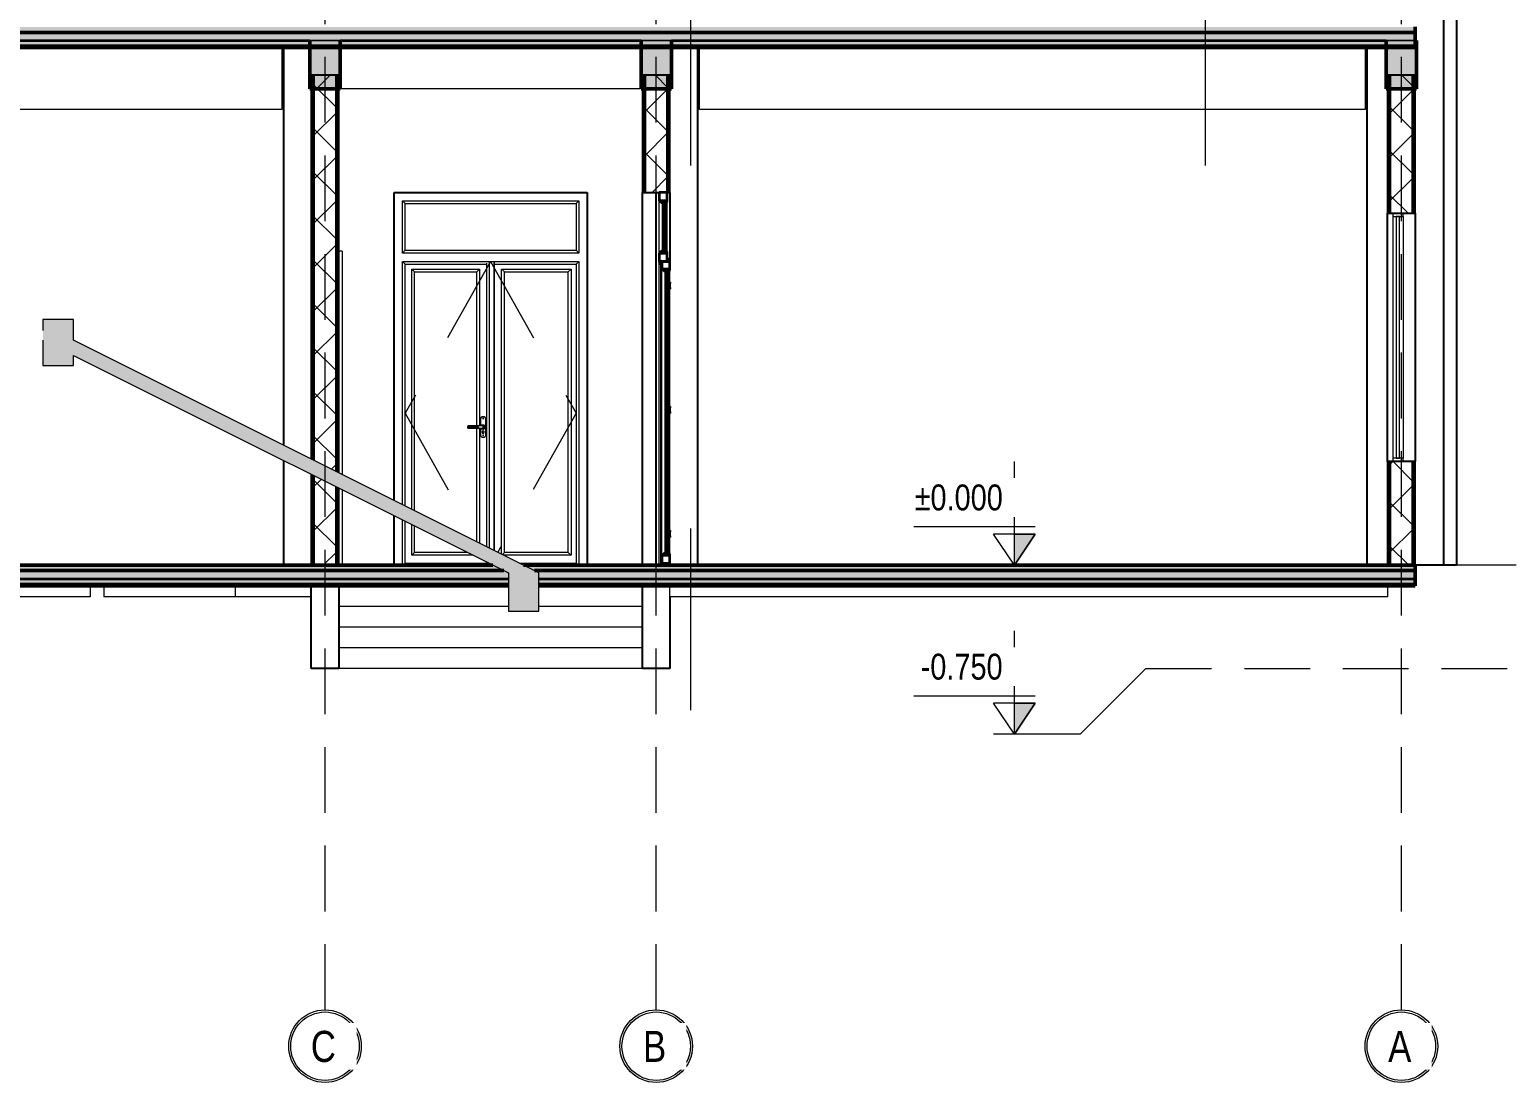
# Model space of a CAD drawing. Header units: millimetres. Extents: x -20510 to 108935, y -243239 to 20306.
# Drawn here: x 55059 to 65783, y -67748 to -60120 of the extents above; entities that cross this region are included whole.
import ezdxf

# ---------------------------------------------------------------- set-up
doc = ezdxf.new("R2010")
doc.units = ezdxf.units.MM
doc.linetypes.add('Centre', pattern=[3175, 635, -476.25, 1587.5, -476.25])
doc.linetypes.add('Hidden', pattern=[714.375, 476.25, -238.125])
for name, color, linetype, lineweight in [('A-DETL', 8, 'Continuous', 9), ('A-DETL-GENF', 8, 'Continuous', 18), ('A-DOOR', 2, 'Continuous', 18), ('A-DOOR-FRAM', 2, 'Continuous', 18), ('A-FLOR', 7, 'Continuous', 9), ('A-FLOR-LEVL', 8, 'Continuous', 9), ('A-FLOR-MCUT', 7, 'Continuous', 50), ('A-FLOR-PATT', 8, 'Continuous', 9), ('A-GLAZ', 4, 'Continuous', 18), ('A-WALL', 7, 'Continuous', 25), ('A-WALL-PATT', 8, 'Continuous', 18), ('G-IMPT', 8, 'Continuous', 9), ('S-BEAM', 7, 'Continuous', 9), ('S-COLS', 7, 'Continuous', 25), ('S-FNDN', 7, 'Continuous', 9), ('S-GRID', 1, 'Continuous', 9), ('S-GRID-IDEN', 1, 'Continuous', 9)]:
    doc.layers.add(name, color=color, linetype=linetype, lineweight=lineweight)
doc.styles.add('Arial', font='arial.ttf', dxfattribs={"width": 0.8, "height": 250})
doc.styles.add('Arial_1', font='arial.ttf', dxfattribs={"width": 0.8, "height": 200})
pattern_1 = [(0, (59370.136, -57999.29), (304.8, 76.2), [25.146, -203.454, 25.146, -203.454, -1219.2]), (0, (59370.136, -57999.29), (304.8, 76.2), [-457.2, 25.146, -432.054, 25.146, -203.454, -533.4]), (0, (59370.136, -57999.29), (304.8, 76.2), [-1143, 25.146, -127.254, 25.146, -355.854]), (120, (59484.436, -57961.19), (-218.39114, 225.86454), [25.146, -203.454, 25.146, -203.454, -1219.2]), (120, (59484.436, -57961.19), (-218.39114, 225.86454), [-457.2, 25.146, -432.054, 25.146, -203.454, -533.4]), (120, (59484.436, -57961.19), (-218.39114, 225.86454), [-1143, 25.146, -127.254, 25.146, -355.854]), (240, (59522.536, -57808.79), (-86.40886, -302.06454), [25.146, -203.454, 25.146, -203.454, -1219.2]), (240, (59522.536, -57808.79), (-86.40886, -302.06454), [-457.2, 25.146, -432.054, 25.146, -203.454, -533.4]), (240, (59522.536, -57808.79), (-86.40886, -302.06454), [-1143, 25.146, -127.254, 25.146, -355.854])]
pattern_2 = [(45, (59370.14, -57999.3), (-159.099, 159.099), []), (135, (59370.14, -57999.3), (-159.099, -159.099), [])]

# ---------------------------------------------------------------- blocks, each defined once
blk = doc.blocks.new('Cua_Chong_Chay_D7_1Canh - D7_1200x2200-2407364-MẶT CẮT 3-3')
at = {"layer": 'A-DOOR-FRAM'}
for p, q in [((-7675, 2275), (-7699, 2275)), ((-7675, 2275), (-7675, 657)), ((-7675, 545), (-7675, 0))]:
    blk.add_line(p, q, dxfattribs=at)
blk = doc.blocks.new('CỬA 2 CÁNH EROWINDOW_có ô chết_ - D2_1400x2200-2413861-MẶT CẮT 3-3')
at = {"layer": 'A-DOOR', "lineweight": 35}
for p, q in [((-5378, 2700), (-5378, 2639)), ((-5320, 2700), (-5378, 2700)), ((-5320, 2639), (-5320, 2700)), ((-5352, 2639), (-5378, 2639)), ((-5378, 2639), (-5352, 2619)), ((-5378, 2639), (-5320, 2639)), ((-5352, 2619), (-5352, 2639)), ((-5340, 2639), (-5352, 2639)), ((-5352, 2639), (-5352, 2261)), ((-5320, 2639), (-5340, 2639)), ((-5340, 2639), (-5340, 2619)), ((-5340, 2261), (-5340, 2639)), ((-5340, 2619), (-5330, 2619)), ((-5330, 2619), (-5320, 2629)), ((-5320, 2629), (-5320, 2639)), ((-5352, 2281), (-5378, 2261)), ((-5378, 2261), (-5352, 2261)), ((-5378, 2261), (-5378, 2200)), ((-5320, 2261), (-5378, 2261)), ((-5352, 2261), (-5352, 2281)), ((-5352, 2261), (-5340, 2261)), ((-5330, 2281), (-5340, 2281)), ((-5340, 2281), (-5340, 2261)), ((-5340, 2261), (-5320, 2261)), ((-5320, 2271), (-5330, 2281)), ((-5320, 2261), (-5320, 2271)), ((-5320, 2200), (-5320, 2261)), ((-5358, 2200), (-5378, 2200)), ((-5378, 2200), (-5366, 2180)), ((-5378, 2200), (-5320, 2200)), ((-5366, 2180), (-5358, 2180)), ((-5358, 2180), (-5358, 2200)), ((-5358, 2200), (-5358, 2144)), ((-5300, 2200), (-5358, 2200)), ((-5310, 2220), (-5320, 2220)), ((-5320, 2220), (-5320, 2200)), ((-5320, 2200), (-5300, 2200)), ((-5300, 2210), (-5310, 2220)), ((-5300, 2200), (-5300, 2210)), ((-5300, 2144), (-5300, 2200)), ((-5332, 2144), (-5358, 2144)), ((-5358, 2144), (-5332, 2124)), ((-5358, 2144), (-5300, 2144)), ((-5332, 2124), (-5332, 2144)), ((-5320, 2144), (-5332, 2144)), ((-5332, 2144), (-5332, 71)), ((-5300, 2144), (-5320, 2144)), ((-5320, 2144), (-5320, 2124)), ((-5320, 71), (-5320, 2144)), ((-5320, 2124), (-5310, 2124)), ((-5310, 2124), (-5300, 2134)), ((-5300, 2134), (-5300, 2144)), ((-5332, 91), (-5358, 71)), ((-5358, 71), (-5332, 71)), ((-5358, 71), (-5358, 15)), ((-5300, 71), (-5358, 71)), ((-5358, 15), (-5300, 15)), ((-5332, 71), (-5332, 91)), ((-5332, 71), (-5320, 71)), ((-5310, 91), (-5320, 91)), ((-5320, 91), (-5320, 71)), ((-5320, 71), (-5300, 71)), ((-5300, 81), (-5310, 91)), ((-5300, 71), (-5300, 81)), ((-5300, 15), (-5300, 71))]:
    blk.add_line(p, q, dxfattribs=at)
at = {"layer": 'A-DOOR'}
for p, q in [((-5378, 2261), (-5378, 2639)), ((-5378, 2261), (-5378, 2639)), ((-5330, 2281), (-5330, 2619)), ((-5320, 2271), (-5320, 2629)), ((-5378, 0), (-5378, 2200)), ((-5378, 0), (-5378, 2200)), ((-5366, 0), (-5366, 2180)), ((-5358, 71), (-5358, 2144)), ((-5358, 71), (-5358, 2144)), ((-5310, 91), (-5310, 2124)), ((-5300, 81), (-5300, 2134)), ((-5297, 2050), (-5300, 2050)), ((-5297, 2050), (-5300, 2050)), ((-5297, 2050), (-5297, 2040)), ((-5297, 2012), (-5297, 2040)), ((-5300, 2002), (-5297, 2002)), ((-5300, 2002), (-5297, 2002)), ((-5297, 2012), (-5297, 2002)), ((-5297, 1150), (-5300, 1150)), ((-5297, 1150), (-5300, 1150)), ((-5300, 1102), (-5297, 1102)), ((-5300, 1102), (-5297, 1102)), ((-5297, 1150), (-5297, 1140)), ((-5297, 1112), (-5297, 1140)), ((-5297, 1112), (-5297, 1102)), ((-5297, 250), (-5300, 250)), ((-5297, 250), (-5300, 250)), ((-5297, 250), (-5297, 240)), ((-5297, 212), (-5297, 240)), ((-5300, 202), (-5297, 202)), ((-5300, 202), (-5297, 202)), ((-5297, 212), (-5297, 202)), ((-5358, 0), (-5358, 15)), ((-5320, 15), (-5320, 0))]:
    blk.add_line(p, q, dxfattribs=at)
blk = doc.blocks.new('CUA SO 2 CANH NHOM KINH O O THOANG - S1_1500x1800-2404851-MẶT CẮT 3-3')
at = {"layer": 'A-GLAZ'}
for p, q in [((13, 2550), (-63, 2550)), ((-63, 2550), (-63, 2525)), ((-63, 2525), (13, 2525)), ((-12.5, 2525), (-37.5, 2525)), ((-37.5, 2525), (-37.5, 775)), ((-12.5, 775), (-12.5, 2525)), ((13, 2525), (13, 2550)), ((13, 775), (-63, 775)), ((-63, 775), (-63, 750)), ((-37.5, 775), (-12.5, 775)), ((13, 750), (13, 775)), ((-63, 750), (13, 750))]:
    blk.add_line(p, q, dxfattribs=at)
at = {"layer": 'A-GLAZ', "lineweight": 18}
for p, q in [((-63, 2525), (-63, 775)), ((13, 2525), (13, 775))]:
    blk.add_line(p, q, dxfattribs=at)
blk = doc.blocks.new('M_Concrete-Rectangular-Column - COT250X350-2391829-MẶT CẮT 3-3')
at = {"layer": 'S-COLS'}
blk.add_line((-250, 3750), (-250, 0), dxfattribs=at)
blk = doc.blocks.new('M_Concrete-Rectangular-Column - COT250X400-2391830-MẶT CẮT 3-3')
at = {"layer": 'S-COLS'}
blk.add_line((-5100, 3750), (-5100, 0), dxfattribs=at)
blk = doc.blocks.new('M_Concrete-Rectangular-Column - COT250X400-V1-MẶT CẮT 3-3')
at = {"layer": 'S-COLS'}
for p, q in [((-8100, 3750), (-8100, 870)), ((-8100, 758), (-8100, 0))]:
    blk.add_line(p, q, dxfattribs=at)
blk = doc.blocks.new('Mat_Tien_3dsMax - Sync_3dsMax_To_Revit-2401403-MẶT CẮT 3-3')
at = {"layer": 'G-IMPT'}
for p, q in [((-6600, -750), (-6600, -750)), ((-6600, -750), (-6600, -750)), ((-6600, -750), (-6600, -750)), ((-6600, -750), (-6600, -750)), ((-6600, -750), (-6600, -750)), ((-6600, -750), (-6600, -750)), ((-6600, -750), (-6600, -750)), ((-6600, -750), (-6600, -750)), ((-6599, -750), (-6598, -750)), ((-6598, -750), (-6599, -750)), ((-6599, -750), (-6598, -750)), ((-6598, -750), (-6599, -750)), ((-6597, -750), (-6598, -750)), ((-6597, -750), (-6598, -750)), ((-6597, -750), (-6598, -750)), ((-6597, -750), (-6598, -750)), ((-6596, -750), (-6596, -750)), ((-6596, -750), (-6596, -750)), ((-6596, -750), (-6596, -750)), ((-6596, -750), (-6596, -750)), ((-6596, -750), (-6596, -750)), ((-6596, -750), (-6596, -750)), ((-6596, -750), (-6596, -750)), ((-6596, -750), (-6596, -750))]:
    blk.add_line(p, q, dxfattribs=at)
blk = doc.blocks.new('Mat_Tien_3dsMax - Mat_Tien_3dsMax-2387879-MẶT CẮT 3-3')
blk.add_blockref('Mat_Tien_3dsMax - Sync_3dsMax_To_Revit-2401403-MẶT CẮT 3-3', (0, 0))
blk = doc.blocks.new('CỬA 2 CÁNH EROWINDOW_có ô chết_ - D2_1400x2200-2361183-MẶT CẮT 3-3')
at = {"layer": 'A-DOOR'}
for p, q in [((-7239, 2639), (-5961, 2639)), ((-7239, 2639), (-7219, 2619)), ((-7239, 2261), (-7239, 2639)), ((-7239, 2639), (-5961, 2639)), ((-7239, 2261), (-7239, 2639)), ((-7219, 2619), (-5981, 2619)), ((-7219, 2281), (-7219, 2619)), ((-5961, 2639), (-5981, 2619)), ((-5981, 2619), (-5981, 2281)), ((-5961, 2639), (-5961, 2261)), ((-5961, 2639), (-5961, 2261)), ((-7239, 2261), (-7219, 2281)), ((-5961, 2261), (-7239, 2261)), ((-5961, 2261), (-7239, 2261)), ((-7219, 2281), (-5981, 2281)), ((-5981, 2281), (-5961, 2261)), ((-7239, 2200), (-5961, 2200)), ((-7239, 2200), (-7219, 2180)), ((-7239, 439), (-7239, 2200)), ((-7239, 2200), (-5961, 2200)), ((-7239, 439), (-7239, 2200)), ((-7219, 2180), (-6628, 2180)), ((-7219, 429), (-7219, 2180)), ((-6628, 133), (-6628, 2187)), ((-6609, 2200), (-6573, 2200)), ((-6609, 124), (-6609, 2200)), ((-6573, 106), (-6573, 2200)), ((-6571, 105), (-6571, 2198)), ((-6571, 2180), (-5981, 2180)), ((-5961, 2200), (-5981, 2180)), ((-5981, 2180), (-5981, 0)), ((-5961, 2200), (-5961, 0)), ((-5961, 2200), (-5961, 0)), ((-7171, 2144), (-6680, 2144)), ((-7171, 2144), (-7151, 2124)), ((-7171, 405), (-7171, 2144)), ((-7171, 405), (-7171, 2144)), ((-7171, 2144), (-6680, 2144)), ((-7151, 395), (-7151, 2124)), ((-7151, 2124), (-6700, 2124)), ((-6700, 2124), (-6680, 2144)), ((-6700, 1008), (-6700, 2124)), ((-6680, 2144), (-6680, 1013)), ((-6680, 2144), (-6680, 1013)), ((-6520, 2144), (-6017, 2144)), ((-6520, 2144), (-6500, 2124)), ((-6520, 79), (-6520, 2144)), ((-6520, 2144), (-6017, 2144)), ((-6520, 79), (-6520, 2144)), ((-6500, 91), (-6500, 2124)), ((-6500, 2124), (-6037, 2124)), ((-6037, 2124), (-6017, 2144)), ((-6037, 91), (-6037, 2124)), ((-6017, 2144), (-6017, 71)), ((-6017, 2144), (-6017, 71)), ((-6690, 1008), (-6760, 1008)), ((-6689, 1004), (-6760, 1004)), ((-6760, 996), (-6689, 996)), ((-6760, 992), (-6690, 992)), ((-6700, 170), (-6700, 992)), ((-6680, 1013), (-6690, 1008)), ((-6690, 992), (-6680, 987)), ((-6679, 1009), (-6689, 1004)), ((-6689, 996), (-6679, 991)), ((-6654, 1013), (-6680, 1013)), ((-6680, 987), (-6654, 987)), ((-6680, 987), (-6680, 160)), ((-6680, 987), (-6680, 160)), ((-6654, 1009), (-6679, 1009)), ((-6679, 991), (-6654, 991)), ((-6674, 1055), (-6674, 1013)), ((-6674, 987), (-6674, 945)), ((-6659, 960), (-6659, 971)), ((-6657, 973), (-6652, 973)), ((-6650, 971), (-6650, 960)), ((-6634, 945), (-6634, 1055)), ((-6657, 953), (-6657, 958)), ((-6657, 958), (-6657, 953)), ((-6652, 958), (-6652, 953)), ((-6652, 953), (-6652, 958)), ((-7239, 0), (-7239, 327)), ((-7239, 0), (-7239, 327)), ((-7219, 0), (-7219, 317)), ((-7171, 71), (-7171, 293)), ((-7171, 71), (-7171, 293)), ((-7151, 91), (-7151, 283)), ((-7219, 15), (-6628, 15)), ((-7171, 71), (-7151, 91)), ((-6727, 71), (-7171, 71)), ((-6727, 71), (-7171, 71)), ((-6767, 91), (-7151, 91)), ((-6628, 15), (-6628, 22)), ((-6615, 15), (-6628, 15)), ((-6514, 77), (-6500, 91)), ((-6017, 71), (-6503, 71)), ((-6017, 71), (-6503, 71)), ((-6037, 91), (-6500, 91)), ((-6391, 15), (-5981, 15)), ((-6017, 71), (-6037, 91))]:
    blk.add_line(p, q, dxfattribs=at)
at = {"layer": 'A-DOOR', "linetype": 'Centre', "lineweight": 18}
for p, q in [((-6600, 2200), (-7219, 1100)), ((-6600, 2200), (-5981, 1100)), ((-7219, 1100), (-6694, 166)), ((-5981, 1100), (-6548, 93)), ((-6606, 11), (-6600, 0)), ((-6597, 6), (-6600, 0))]:
    blk.add_line(p, q, dxfattribs=at)
at = {"layer": 'A-DOOR', "flags": 128}
for points in [[(-6760, 1008), (-6760, 1008), (-6761, 1008), (-6761, 1008), (-6761, 1008), (-6762, 1008), (-6762, 1008), (-6762, 1008), (-6763, 1008), (-6763, 1007), (-6763, 1007), (-6763, 1007), (-6764, 1007), (-6764, 1007), (-6764, 1007), (-6765, 1007), (-6765, 1006), (-6765, 1006), (-6765, 1006), (-6766, 1006), (-6766, 1006), (-6766, 1005), (-6766, 1005), (-6766, 1005), (-6767, 1005), (-6767, 1004), (-6767, 1004), (-6767, 1004), (-6767, 1003), (-6767, 1003), (-6768, 1003), (-6768, 1003), (-6768, 1002), (-6768, 1002), (-6768, 1002), (-6768, 1001), (-6768, 1001), (-6768, 1001), (-6768, 1000), (-6768, 1000), (-6768, 1000), (-6768, 999), (-6768, 999), (-6768, 999), (-6768, 998), (-6768, 998), (-6768, 998), (-6768, 998), (-6768, 997), (-6767, 997), (-6767, 997), (-6767, 996), (-6767, 996), (-6767, 996), (-6767, 996), (-6767, 995), (-6766, 995), (-6766, 995), (-6766, 995), (-6766, 994), (-6765, 994), (-6765, 994), (-6765, 994), (-6765, 993), (-6764, 993), (-6764, 993), (-6764, 993), (-6764, 993), (-6763, 993), (-6763, 993), (-6763, 992), (-6762, 992), (-6762, 992), (-6762, 992), (-6762, 992), (-6761, 992), (-6761, 992), (-6761, 992), (-6760, 992), (-6760, 992)], [(-6654, 987), (-6654, 987), (-6653, 987), (-6653, 987), (-6652, 987), (-6651, 987), (-6651, 987), (-6650, 988), (-6650, 988), (-6650, 988), (-6649, 988), (-6649, 988), (-6648, 988), (-6648, 989), (-6647, 989), (-6647, 989), (-6646, 990), (-6646, 990), (-6646, 990), (-6645, 991), (-6645, 991), (-6644, 991), (-6644, 992), (-6644, 992), (-6643, 993), (-6643, 993), (-6643, 993), (-6643, 994), (-6642, 994), (-6642, 995), (-6642, 995), (-6642, 996), (-6642, 996), (-6641, 997), (-6641, 997), (-6641, 998), (-6641, 998), (-6641, 999), (-6641, 999), (-6641, 1000), (-6641, 1000), (-6641, 1001), (-6641, 1001), (-6641, 1002), (-6641, 1002), (-6641, 1003), (-6642, 1003), (-6642, 1004), (-6642, 1004), (-6642, 1005), (-6642, 1005), (-6642, 1006), (-6643, 1006), (-6643, 1007), (-6643, 1007), (-6644, 1008), (-6644, 1008), (-6644, 1008), (-6645, 1009), (-6645, 1009), (-6645, 1010), (-6646, 1010), (-6646, 1010), (-6647, 1011), (-6647, 1011), (-6647, 1011), (-6648, 1011), (-6648, 1012), (-6649, 1012), (-6649, 1012), (-6650, 1012), (-6650, 1012), (-6651, 1013), (-6651, 1013), (-6652, 1013), (-6652, 1013), (-6653, 1013), (-6653, 1013), (-6654, 1013), (-6654, 1013)]]:
    blk.add_lwpolyline(points, dxfattribs=at)
at = {"layer": 'A-DOOR'}
for centre, radius, start, end in [((-6654, 1055), 20, 0, 180), ((-6760, 1000), 3.66, 90, 270), ((-6654, 1000), 15, 0, 120.3216), ((-6654, 1000), 15, 239.6784, 0), ((-6654, 1000), 15, 105, 110.0431), ((-6654, 1000), 15, 249.9569, 255), ((-6657, 971), 2.04, 90, 180), ((-6654, 1063), 3, 0, 180), ((-6654, 1063), 3, 180, 0), ((-6654, 1000), 3.02, 0, 180), ((-6654, 1000), 3.02, 135, 150), ((-6654, 1000), 3.02, 180, 0), ((-6654, 1000), 3.02, 210, 225), ((-6654, 1000), 15, 90, 95.2302), ((-6654, 1000), 15, 264.7698, 270), ((-6654, 1000), 8.66, 270, 90), ((-6654, 1000), 15, 75, 80.3895), ((-6654, 1000), 15, 279.6105, 285), ((-6652, 971), 2.04, 0, 90), ((-6654, 1000), 15, 60, 65.5028), ((-6654, 1000), 15, 294.4972, 300), ((-6654, 1000), 15, 45, 50.5307), ((-6654, 1000), 15, 309.4693, 315), ((-6654, 945), 20, 180, 360), ((-6657, 960), 1.99, 180, 268.9596), ((-6657, 960), 1.99, 224.4798, 268.9596), ((-6654, 953), 2.5, 180, 0), ((-6654, 938), 3, 0, 180), ((-6654, 938), 3, 180, 0), ((-6652, 960), 1.99, 271.0404, 0), ((-6652, 960), 1.99, 271.0404, 315.5202)]:
    blk.add_arc(centre, radius, start, end, dxfattribs=at)
for points in [[(-6689, 1004), (-6689, 1004), (-6689, 1005), (-6689, 1006), (-6690, 1008), (-6690, 1008), (-6690, 1008)], [(-6689, 996), (-6689, 996), (-6689, 995), (-6689, 994), (-6690, 992), (-6690, 992), (-6690, 992)], [(-6679, 1009), (-6679, 1009), (-6679, 1010), (-6679, 1011), (-6680, 1013), (-6680, 1013), (-6680, 1013)], [(-6679, 991), (-6679, 991), (-6679, 990), (-6679, 989), (-6680, 987), (-6680, 987), (-6680, 987)]]:
    blk.add_open_spline(points, degree=3, knots=[0, 0, 0, 0, 0.166667, 0.333333, 0.666667, 1, 1, 1, 1], dxfattribs=at)
blk = doc.blocks.new('Level - _-000-1742762-MẶT CẮT 3-3')
at = {"layer": 'A-FLOR-LEVL'}
blk.add_hatch(color=256, dxfattribs=at).paths.add_polyline_path([(15834, 225), (15834, 0), (15684, 225)])
for p, q in [((15834, 0), (15834, 750)), ((15684, 277), (16563, 277)), ((15834, 0), (15684, 225)), ((15684, 225), (15984, 225)), ((15834, 225), (15684, 225)), ((15684, 225), (15834, 0)), ((15834, 0), (15984, 225)), ((15834, 0), (15834, 225)), ((15684, 0), (15984, 0))]:
    blk.add_line(p, q, dxfattribs=at)
blk = doc.blocks.new('Level - 000_-1742766-MẶT CẮT 3-3')
at = {"layer": 'A-FLOR-LEVL'}
blk.add_hatch(color=256, dxfattribs=at).paths.add_polyline_path([(15834, 4125), (15834, 3900), (15684, 4125)])
for p, q in [((15834, 3900), (15834, 4650)), ((15684, 4177), (16563, 4177)), ((15834, 3900), (15684, 4125)), ((15684, 4125), (15984, 4125)), ((15834, 4125), (15684, 4125)), ((15684, 4125), (15834, 3900)), ((15834, 3900), (15984, 4125)), ((15834, 3900), (15834, 4125)), ((15684, 3900), (15984, 3900))]:
    blk.add_line(p, q, dxfattribs=at)
blk = doc.blocks.new('Grid - TRUC  D1-102336-MẶT CẮT 3-3')
at = {"layer": 'S-GRID-IDEN'}
for radius in [263, 248]:
    blk.add_circle((0, -3486), radius, dxfattribs=at)

msp = doc.modelspace()

# ---------------------------------------------------------------- hatches: boundary and pattern name
at = {"layer": 'A-DETL-GENF'}
msp.add_hatch(color=7, dxfattribs=at).paths.add_polyline_path([(58529, -64335), (58749, -64335), (58749, -64055), (55377.2, -62369.1), (55377.2, -62220), (55156, -62220), (55156, -62555), (55377.2, -62555), (55377.2, -62480.9), (58529, -64056.8), (58529, -64245.1)])
at = {"layer": 'A-FLOR-PATT'}
for points in [[(64937.3, -60140), (65100.4, -60140), (65100.4, -60100), (50000, -60100), (50000, -60140), (64773.6, -60140)], [(54704, -60240), (65100.4, -60240), (65100.4, -60140), (50000, -60140), (50000, -60240), (54622.2, -60240)]]:
    msp.add_hatch(color=256, dxfattribs=at).paths.add_polyline_path(points)
at = {"layer": 'A-FLOR-PATT', "lineweight": 18}
msp.add_hatch(color=256, dxfattribs=at).paths.add_polyline_path([(65100.4, -60250), (65100.4, -60240), (50000, -60240), (50000, -60250), (64937.3, -60250)])
at = {"layer": 'A-FLOR-PATT'}
h = msp.add_hatch(color=256, dxfattribs=at)
h.paths.add_polyline_path([(65100.4, -64040), (65100.4, -64000), (58639, -64000), (58719, -64040), (64773.6, -64040)])
h.paths.add_polyline_path([(51347.5, -64040), (53207.2, -64040), (53207.2, -64000), (50000, -64000), (50000, -64040)])
h.paths.add_polyline_path([(53427.2, -64040), (58495.4, -64040), (58415.4, -64000), (53427.2, -64000)])
h = msp.add_hatch(color=256, dxfattribs=at)
h.paths.add_polyline_path([(64773.6, -64140), (65100.4, -64140), (65100.4, -64040), (58719, -64040), (58749, -64055), (58749, -64140), (64446.1, -64140)])
h.paths.add_polyline_path([(51347.5, -64140), (53207.2, -64140), (53207.2, -64040), (50000, -64040), (50000, -64140)])
h.paths.add_polyline_path([(53427.2, -64140), (58529, -64140), (58529, -64056.8), (58495.4, -64040), (53427.2, -64040)])
at = {"layer": 'A-FLOR-PATT', "lineweight": 18}
h = msp.add_hatch(color=256, dxfattribs=at)
h.paths.add_polyline_path([(65100.4, -64150), (65100.4, -64140), (58749, -64140), (58749, -64150), (64773.6, -64150)])
h.paths.add_polyline_path([(50000, -64150), (53207.2, -64150), (53207.2, -64140), (50000, -64140)])
h.paths.add_polyline_path([(53427.2, -64150), (58529, -64150), (58529, -64140), (53427.2, -64140)])
at = {"layer": 'A-WALL-PATT', "lineweight": 18}
h = msp.add_hatch(dxfattribs=at)
h.set_pattern_fill('FP_1', color=256, style=0, pattern_type=2)
h.set_pattern_definition(pattern_1)
h.paths.add_polyline_path([(57115, -64000), (57115, -63349.8), (57100, -63342.3), (57100, -64000)])
h.paths.add_polyline_path([(57115, -63238), (57115, -60450), (57100, -60450), (57100, -63230.5)])
h = msp.add_hatch(dxfattribs=at)
h.set_pattern_fill('FP_2', color=256, style=0, pattern_type=2)
h.set_pattern_definition(pattern_2)
h.paths.add_polyline_path([(57115, -64000), (57285, -64000), (57285, -63434.8), (57115, -63349.8), (57115, -63980.3)])
h.paths.add_polyline_path([(57285, -63323), (57285, -60450), (57115, -60450), (57115, -63238), (57241.9, -63301.4)])
h = msp.add_hatch(dxfattribs=at)
h.set_pattern_fill('FP_1', color=256, style=0, pattern_type=2)
h.set_pattern_definition(pattern_1)
h.paths.add_polyline_path([(57300, -64000), (57300, -63442.3), (57285, -63434.8), (57285, -64000)])
h.paths.add_polyline_path([(57300, -63330.5), (57300, -60450), (57285, -60450), (57285, -63323)])
h = msp.add_hatch(dxfattribs=at)
h.set_pattern_fill('FP_1', color=256, style=0, pattern_type=2)
h.set_pattern_definition(pattern_1)
h.paths.add_polyline_path([(59500, -61300), (59515, -61300), (59515, -60450), (59500, -60450), (59500, -61068.3)])
h = msp.add_hatch(dxfattribs=at)
h.set_pattern_fill('FP_2', color=256, style=0, pattern_type=2)
h.set_pattern_definition(pattern_2)
h.paths.add_polyline_path([(59534.1, -61300), (59685, -61300), (59685, -60450), (59515, -60450), (59515, -61300)])
h = msp.add_hatch(dxfattribs=at)
h.set_pattern_fill('FP_1', color=256, style=0, pattern_type=2)
h.set_pattern_definition(pattern_1)
h.paths.add_polyline_path([(59685, -61300), (59700, -61300), (59700, -60450), (59685, -60450), (59685, -61068.3)])
h = msp.add_hatch(dxfattribs=at)
h.set_pattern_fill('FP_1', color=256, style=0, pattern_type=2)
h.set_pattern_definition(pattern_1)
h.paths.add_polyline_path([(64915, -64000), (64915, -63250), (64900, -63250), (64900, -64000)])
h.paths.add_polyline_path([(64915, -61450), (64915, -60450), (64900, -60450), (64900, -61450)])
h = msp.add_hatch(dxfattribs=at)
h.set_pattern_fill('FP_2', color=256, style=0, pattern_type=2)
h.set_pattern_definition(pattern_2)
h.paths.add_polyline_path([(65085, -64000), (65085, -63250), (64915, -63250), (64915, -64000)])
h.paths.add_polyline_path([(65085, -61450), (65085, -60450), (64915, -60450), (64915, -61450), (65019.2, -61450)])
h = msp.add_hatch(dxfattribs=at)
h.set_pattern_fill('FP_1', color=256, style=0, pattern_type=2)
h.set_pattern_definition(pattern_1)
h.paths.add_polyline_path([(65100, -64000), (65100, -63250), (65085, -63250), (65085, -64000)])
h.paths.add_polyline_path([(65100, -61450), (65100, -60450), (65085, -60450), (65085, -61450)])
at = {"layer": 'S-BEAM'}
for points in [[(57310, -60550), (57310, -60200), (57090, -60200), (57090, -60550), (57241.9, -60550)], [(59490, -60550), (59710, -60550), (59710, -60200), (59490, -60200), (59490, -60538.9)], [(64890, -60550), (65110, -60550), (65110, -60200), (64890, -60200), (64890, -60538.9)]]:
    msp.add_hatch(color=256, dxfattribs=at).paths.add_polyline_path(points)

# ---------------------------------------------------------------- linework, layer by layer
at = {"layer": 'A-DETL'}
for p, q in [((59848.6, -60048.9), (59848.6, -61103.8)), ((63577.7, -60048.9), (63577.7, -61103.8)), ((55377.2, -62220), (55156, -62220)), ((55156, -62220), (55156, -62300)), ((55377.2, -62369.1), (55377.2, -62220)), ((55156, -62371.2), (55156, -62555)), ((58749, -64055), (55377.2, -62369.1)), ((55377.2, -62555), (55377.2, -62480.9)), ((55377.2, -62480.9), (58529, -64056.8)), ((55156, -62555), (55377.2, -62555)), ((59848.6, -63734.2), (59848.6, -65051.4)), ((58529, -64056.8), (58529, -64335)), ((58749, -64335), (58749, -64055)), ((58529, -64335), (58749, -64335))]:
    msp.add_line(p, q, dxfattribs=at)
at = {"layer": 'A-FLOR', "color": 250, "lineweight": 50}
for p, q in [((65100.4, -60250), (65100.4, -60100)), ((50000, -60250), (65100.4, -60250)), ((58415.4, -64000), (53427.2, -64000)), ((65100.4, -64000), (58639, -64000)), ((65100.4, -64150), (65100.4, -64000)), ((53427.2, -64150), (58529, -64150)), ((58749, -64150), (65100.4, -64150))]:
    msp.add_line(p, q, dxfattribs=at)
at = {"layer": 'A-FLOR'}
for p, q in [((55498.3, -64230), (53427.2, -64230)), ((55498.3, -64150), (55498.3, -64230)), ((55598.3, -64150), (55598.3, -64230)), ((57097.4, -64230), (55598.3, -64230)), ((56548.3, -64150), (56548.3, -64230)), ((57097.4, -64150), (57097.4, -64230)), ((59699.1, -64230), (59699.1, -64150)), ((64898.3, -64230), (59699.1, -64230)), ((64898.3, -64150), (64898.3, -64230)), ((58529, -64300), (57300, -64300)), ((59500, -64300), (58749, -64300)), ((59500, -64450), (57300, -64450)), ((59500, -64600), (57300, -64600)), ((59500, -64750), (57300, -64750))]:
    msp.add_line(p, q, dxfattribs=at)
at = {"layer": 'A-FLOR-LEVL', "linetype": 'Hidden'}
for p, q in [((80834.3, -64000), (62195.1, -64000)), ((63147.6, -64750), (79881.8, -64750))]:
    msp.add_line(p, q, dxfattribs=at)
at = {"layer": 'A-FLOR-LEVL'}
for p, q in [((63147.6, -64750), (62671.3, -65226.2)), ((62671.3, -65226.2), (62195.1, -65226.2))]:
    msp.add_line(p, q, dxfattribs=at)
at = {"layer": 'A-FLOR-MCUT'}
for p, q in [((65100.4, -60140), (50000, -60140)), ((65100.4, -60240), (50000, -60240)), ((58495.4, -64040), (53427.2, -64040)), ((65100.4, -64040), (58719, -64040)), ((58529, -64140), (53427.2, -64140)), ((65100.4, -64140), (58749, -64140))]:
    msp.add_line(p, q, dxfattribs=at)
at = {"layer": 'A-WALL'}
for p, q in [((65306, -51400), (65306, -64000)), ((65400, -51400), (65400, -64000)), ((57312.7, -60450), (57310, -60450)), ((59490, -60450), (59487.3, -60450)), ((56900, -60600), (56887.3, -60600)), ((57300.9, -60600), (57300, -60600)), ((57300.9, -63330.9), (57300.9, -60600)), ((59912.7, -60600), (59900, -60600)), ((64750, -60600), (64737.3, -60600)), ((57700, -63530.5), (57700, -61300)), ((57700, -61300), (59100, -61300)), ((59100, -61300), (59100, -64000)), ((59500, -64000), (59500, -61300)), ((59600, -64000), (59600, -61300)), ((59700, -61300), (59700, -61790)), ((64900, -63250), (64900, -61450)), ((65100, -61450), (65100, -63250)), ((57300.9, -64000), (57300.9, -63442.8)), ((57700, -64000), (57700, -63642.3)), ((59700, -63985), (59700, -64000)), ((65400, -64000), (65101.1, -64000)), ((57100, -64750), (57100, -64150)), ((57300, -64150), (57300, -64750)), ((59500, -64750), (59500, -64150)), ((59700, -64230), (59700, -64750)), ((57300, -64750), (57100, -64750)), ((59700, -64750), (59500, -64750))]:
    msp.add_line(p, q, dxfattribs=at)
at = {"layer": 'A-WALL', "lineweight": 25}
for p, q in [((57300, -60450), (57100, -60450)), ((57100, -60450), (57100, -63230.5)), ((57300, -63330.5), (57300, -60450)), ((59700, -60450), (59500, -60450)), ((59500, -60450), (59500, -61300)), ((59700, -61300), (59700, -60450)), ((65100, -60450), (64900, -60450)), ((64900, -60450), (64900, -61450)), ((65100, -61450), (65100, -60450)), ((59500, -61300), (59700, -61300)), ((64900, -61450), (65100, -61450)), ((65100, -63250), (64900, -63250)), ((64900, -63250), (64900, -64000)), ((65100, -64000), (65100, -63250)), ((57100, -63342.3), (57100, -64000)), ((57300, -64000), (57300, -63442.3))]:
    msp.add_line(p, q, dxfattribs=at)
at = {"layer": 'A-WALL', "lineweight": 50}
for p, q in [((57115, -60450), (57115, -63238)), ((57285, -60450), (57285, -63323)), ((59515, -60450), (59515, -61300)), ((59685, -60450), (59685, -61300)), ((64915, -60450), (64915, -61450)), ((65085, -60450), (65085, -61450)), ((64915, -63250), (64915, -64000)), ((65085, -63250), (65085, -64000)), ((57115, -63349.8), (57115, -64000)), ((57285, -63434.8), (57285, -64000))]:
    msp.add_line(p, q, dxfattribs=at)
at = {"layer": 'S-BEAM'}
for p, q in [((56887.3, -60250), (56887.3, -60700)), ((57310, -60200), (57090, -60200)), ((57312.7, -60550), (57312.7, -60250)), ((59487.3, -60250), (59487.3, -60550)), ((59710, -60200), (59490, -60200)), ((59912.7, -60700), (59912.7, -60250)), ((64737.3, -60250), (64737.3, -60700)), ((65100, -60200), (64890, -60200)), ((59487.3, -60550), (57312.7, -60550)), ((56887.3, -60700), (54455, -60700)), ((64737.3, -60700), (59912.7, -60700))]:
    msp.add_line(p, q, dxfattribs=at)
at = {"layer": 'S-BEAM', "lineweight": 50}
for p, q in [((57090, -60200), (57090, -60550)), ((57310, -60550), (57310, -60200)), ((59490, -60200), (59490, -60550)), ((59710, -60550), (59710, -60200)), ((64890, -60200), (64890, -60550)), ((65110, -60200), (65100, -60200)), ((65110, -60550), (65110, -60200)), ((57090, -60550), (57310, -60550)), ((59490, -60550), (59710, -60550)), ((64890, -60550), (65110, -60550))]:
    msp.add_line(p, q, dxfattribs=at)
at = {"layer": 'S-FNDN', "lineweight": 35}
for p, q in [((65100, -60200), (65100, -60100)), ((54900, -60200), (57090, -60200)), ((57310, -60200), (59490, -60200)), ((59710, -60200), (64890, -60200)), ((53427.2, -64100), (58529, -64100)), ((58749, -64100), (65100.4, -64100))]:
    msp.add_line(p, q, dxfattribs=at)
at = {"layer": 'S-FNDN'}
for p, q in [((57090, -60200), (57310, -60200)), ((59490, -60200), (59710, -60200)), ((64890, -60200), (65100, -60200))]:
    msp.add_line(p, q, dxfattribs=at)
at = {"layer": 'S-GRID', "linetype": 'Hidden'}
for p, q in [((57200, -67223.2), (57200, -46442.8)), ((59600, -67223.2), (59600, -46442.8)), ((65000, -67223.2), (65000, -46442.8))]:
    msp.add_line(p, q, dxfattribs=at)

# ---------------------------------------------------------------- block references
at = {"layer": 'A-DOOR'}
for name in ['CỬA 2 CÁNH EROWINDOW_có ô chết_ - D2_1400x2200-2413861-MẶT CẮT 3-3', 'CỬA 2 CÁNH EROWINDOW_có ô chết_ - D2_1400x2200-2361183-MẶT CẮT 3-3']:
    msp.add_blockref(name, (65000, -64000), dxfattribs=at)
at = {"layer": 'A-DOOR', "lineweight": 18}
msp.add_blockref('Cua_Chong_Chay_D7_1Canh - D7_1200x2200-2407364-MẶT CẮT 3-3', (65000, -64000), dxfattribs=at)
at = {"layer": 'A-FLOR-LEVL', "extrusion": (0, 0, -1)}
for name, p in [('Level - _-000-1742762-MẶT CẮT 3-3', (-78029.4, -64000)), ('Level - 000_-1742766-MẶT CẮT 3-3', (-78029.4, -69126.2))]:
    msp.add_blockref(name, p, dxfattribs=at)
at = {"layer": 'A-GLAZ', "lineweight": 18}
msp.add_blockref('CUA SO 2 CANH NHOM KINH O O THOANG - S1_1500x1800-2404851-MẶT CẮT 3-3', (65000, -64000), dxfattribs=at)
at = {"layer": 'G-IMPT'}
msp.add_blockref('Mat_Tien_3dsMax - Mat_Tien_3dsMax-2387879-MẶT CẮT 3-3', (65000, -64000), dxfattribs=at)
at = {"layer": 'S-COLS'}
for name in ['M_Concrete-Rectangular-Column - COT250X400-V1-MẶT CẮT 3-3', 'M_Concrete-Rectangular-Column - COT250X400-2391830-MẶT CẮT 3-3', 'M_Concrete-Rectangular-Column - COT250X350-2391829-MẶT CẮT 3-3']:
    msp.add_blockref(name, (65000, -64000), dxfattribs=at)
at = {"layer": 'S-GRID-IDEN'}
for p in [(57200, -64000), (59600, -64000), (65000, -64000)]:
    msp.add_blockref('Grid - TRUC  D1-102336-MẶT CẮT 3-3', p, dxfattribs=at)

# ---------------------------------------------------------------- next in the draw order: texts
at = {"layer": 'A-FLOR-LEVL', "char_height": 187.5, "attachment_point": 1, "style": 'Arial', "bg_fill": 3, "box_fill_scale": 1.25, "bg_fill_color": 9, "bg_fill_true_color": 13158600, "bg_fill_transparency": 0}
for s, insert, width in [('±0.000', (61472.6, -63416), 769.62), ('-0.750', (61516.4, -64642.2), 716.709)]:
    msp.add_mtext(s, dxfattribs=dict(at, insert=insert, width=width))
at = {"layer": 'S-GRID-IDEN', "char_height": 225, "attachment_point": 1, "style": 'Arial_1', "bg_fill": 3, "box_fill_scale": 1.25, "bg_fill_color": 9, "bg_fill_true_color": 13158600, "bg_fill_transparency": 0}
for s, insert, width in [('C', (57097.1, -67374.8), 276.582), ('B', (59504.6, -67374.8), 258.544), ('A', (64904.6, -67374.8), 258.544)]:
    msp.add_mtext(s, dxfattribs=dict(at, insert=insert, width=width))

# ---------------------------------------------------------------- next in the draw order: texts
at = {"layer": 'A-FLOR-LEVL', "insert": (61516.4, -64642.2), "char_height": 187.5, "width": 716.709, "attachment_point": 1, "style": 'Arial', "bg_fill": 3, "box_fill_scale": 1.25, "bg_fill_color": 9, "bg_fill_true_color": 13158600, "bg_fill_transparency": 0}
msp.add_mtext('-0.750', dxfattribs=at)

doc.saveas('drawing.dxf')
